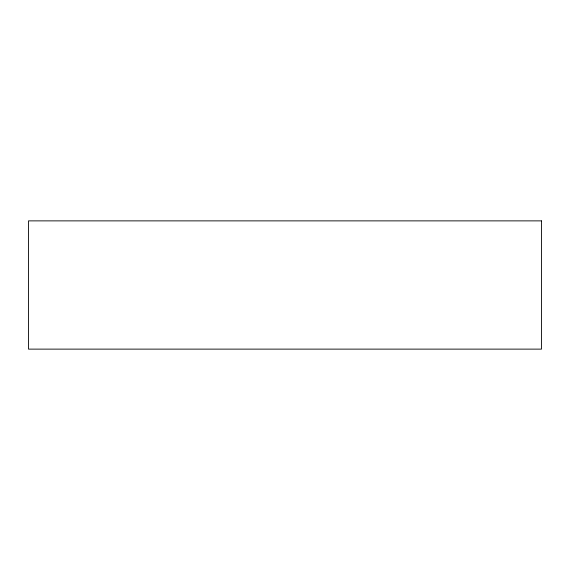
<?xml version="1.0" encoding="UTF-8"?>
<svg xmlns="http://www.w3.org/2000/svg" width="570" height="570" viewBox="0 0 570 570"><rect width="100%" height="100%" fill="white"/><g stroke="black" fill="none" stroke-linecap="round" stroke-linejoin="round"><path stroke-width="0.85" d="M541.5 220.875L28.5 220.875L28.5 349.125L541.5 349.125L541.5 220.875"/></g></svg>
